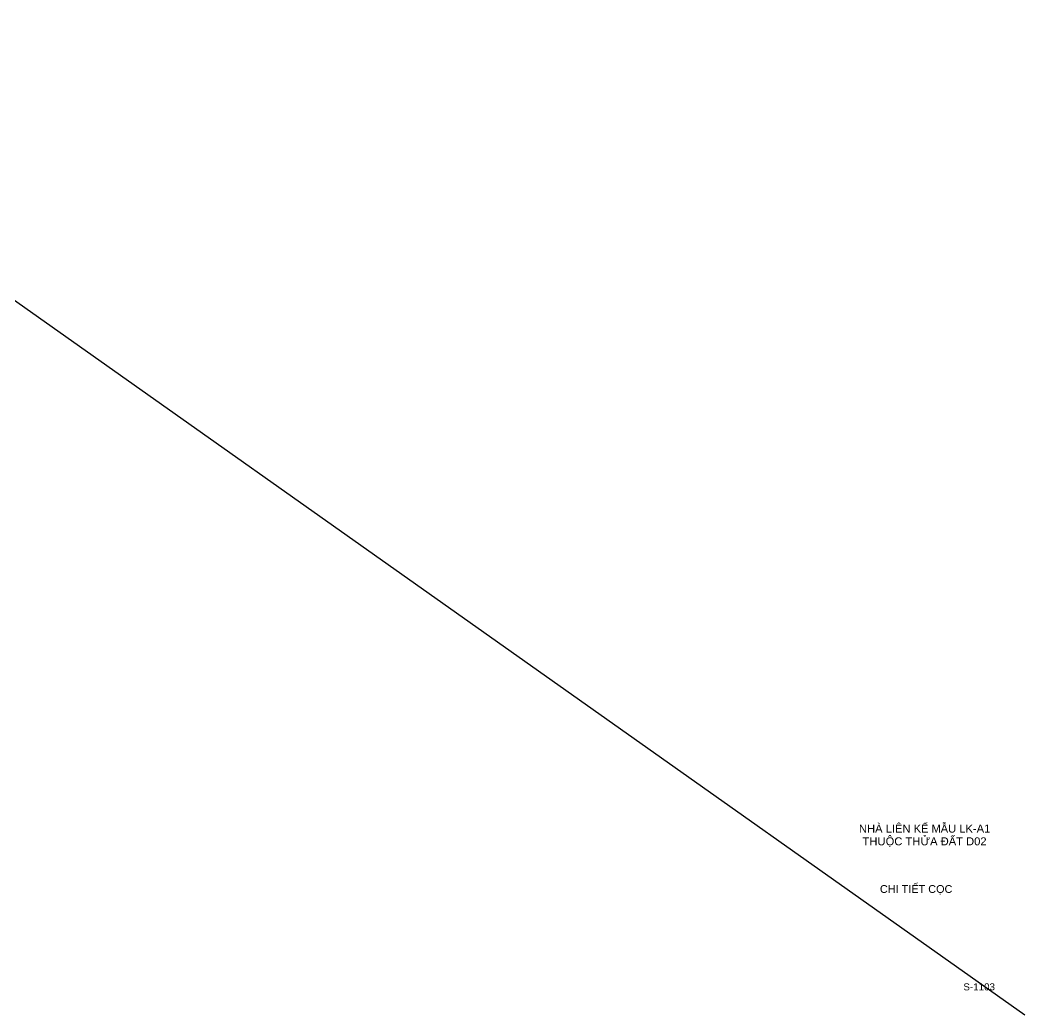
# Model space of a CAD drawing. Header units: millimetres. Extents: x -529861 to -223882, y -171969 to 61504.
# Drawn here: x -378410 to -348203, y -5111 to 24795 of the extents above; entities that cross this region are included whole.
import ezdxf

# ---------------------------------------------------------------- set-up
doc = ezdxf.new("R2010")
doc.units = ezdxf.units.MM
doc.header["$LTSCALE"] = 5000
doc.layers.add('G-ANNO-TTLB', color=7, linetype='Continuous', lineweight=18)
doc.layers.add('KCS_Plotter', color=11, linetype='Continuous', plot=False)
doc.layers.add('KCS_TEXT_BANVE_SO', color=1, linetype='Continuous')
doc.layers.add('KCS_TEXT_BANVE_TEN', color=162, linetype='Continuous')
doc.styles.add('Arial_13', font='arial.ttf', dxfattribs={"height": 2.5})
doc.styles.add('Arial_14', font='arial.ttf', dxfattribs={"height": 2.5})

msp = doc.modelspace()

# ---------------------------------------------------------------- linework, layer by layer
at = {"layer": 'KCS_Plotter', "linetype": 'ByBlock', "ltscale": 1500}
msp.add_line((-390494.32, 24795.25), (-348203.21, -5110.61), dxfattribs=at)

# ---------------------------------------------------------------- texts
at = {"layer": 'G-ANNO-TTLB', "lineweight": 9, "attachment_point": 1}
for s, insert, char_height, width, style in [('NHÀ LIÊN K', (-353191.99, 609.66), 240.545, 2260.1044, 'Arial_13'), ('\\fArial|b0|i0|c254|p34|;Ế', (-351327.22, 609.66), 240.5447, 269.9783, 'Arial_14'), (' M', (-351104.46, 609.66), 240.545, 447.3927, 'Arial_13'), ('\\fArial|b0|i0|c254|p34|;Ẫ', (-350735.33, 609.66), 240.5447, 269.9783, 'Arial_14'), ('U LK-A1', (-350512.57, 609.66), 240.545, 1535.0197, 'Arial_13'), ('THU', (-353083.8, 227.79), 240.545, 840.7897, 'Arial_13'), ('\\fArial|b0|i0|c254|p34|;Ộ', (-352390.08, 227.79), 240.5447, 316.2603, 'Arial_14'), ('C TH', (-352129.13, 227.79), 240.545, 956.4947, 'Arial_13'), ('\\fArial|b0|i0|c254|p34|;Ử', (-351339.95, 227.79), 240.5447, 347.115, 'Arial_14'), ('A ', (-351053.55, 227.79), 240.545, 385.6833, 'Arial_13'), ('Đ', (-350735.33, 227.79), 240.54, 293.1193, 'Arial_13'), ('\\fArial|b0|i0|c254|p34|;Ấ', (-350493.48, 227.79), 240.5447, 269.9783, 'Arial_14'), ('T D02', (-350270.73, 227.79), 240.545, 1110.768, 'Arial_13')]:
    msp.add_mtext(s, dxfattribs=dict(at, insert=insert, char_height=char_height, width=width, style=style))
at = {"layer": 'KCS_TEXT_BANVE_SO', "linetype": 'ByBlock', "style": 'Arial_13'}
msp.add_text('S-1103', height=210.6, dxfattribs=at).set_placement((-350052.22, -4372.8))
at = {"layer": 'KCS_TEXT_BANVE_TEN', "linetype": 'ByBlock', "style": 'Arial_13'}
msp.add_text('CHI TIẾT CỌC', height=234, dxfattribs=at).set_placement((-352561.97, -1443))

doc.saveas('drawing.dxf')
